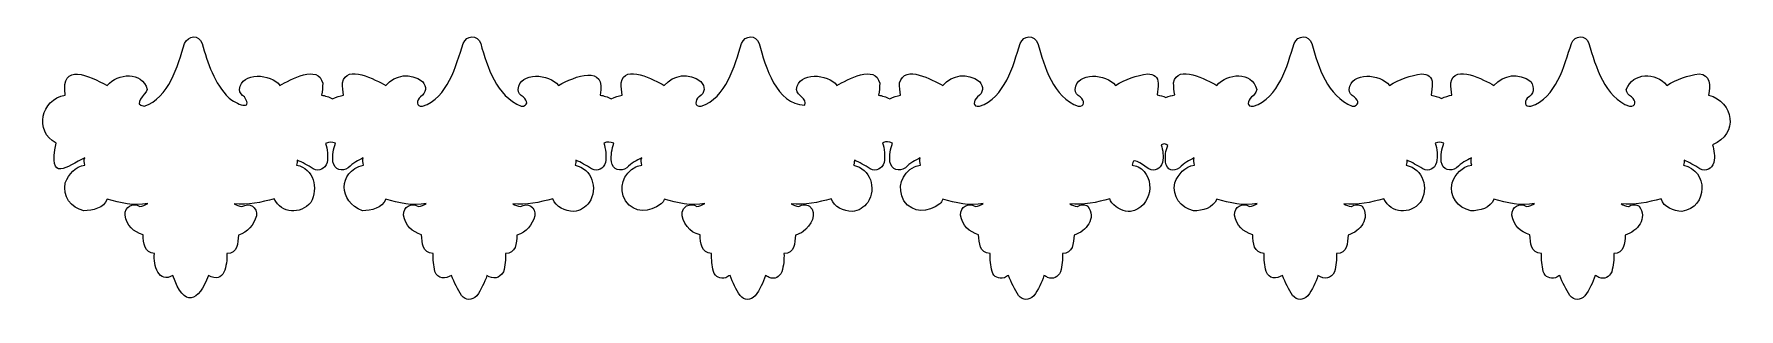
# Model space of a CAD drawing. Header units: centimetres. Extents: x -12.3 to 11.2, y -0.4 to 3.4.
import ezdxf

# ---------------------------------------------------------------- set-up
doc = ezdxf.new("R2010")
doc.units = ezdxf.units.CM
doc.header["$MEASUREMENT"] = 0
doc.layers.add('Layer 1', color=7, linetype='Continuous')

msp = doc.modelspace()

# ---------------------------------------------------------------- linework, layer by layer
at = {"layer": 'Layer 1', "color": 16}
msp.add_open_spline([(-10.19589, 3.23035), (-10.29196, 2.91891), (-10.40683, 2.48135), (-10.75399, 2.36383), (-10.75399, 2.36383), (-10.9143, 2.38946), (-10.73865, 2.51991), (-10.71013, 2.59519), (-10.71013, 2.59519), (-10.78123, 2.85354), (-11.11123, 2.81992), (-11.26249, 2.65322), (-11.26249, 2.65322), (-11.51382, 2.77946), (-11.90278, 2.98294), (-11.84126, 2.51845), (-11.84126, 2.51845), (-12.17896, 2.46007), (-12.2694, 2.01733), (-11.96694, 1.85782), (-11.96694, 1.85782), (-12.07817, 1.29897), (-11.81606, 1.53419), (-11.57172, 1.65442), (-11.57172, 1.65442), (-11.5851, 1.62012), (-11.57781, 1.58767), (-11.56924, 1.55355), (-11.56924, 1.55355), (-11.70642, 1.53451), (-11.79006, 1.42987), (-11.84044, 1.30798), (-11.84044, 1.30798), (-11.87844, 1.11986), (-11.76408, 0.96593), (-11.58247, 0.92516), (-11.58247, 0.92516), (-11.46701, 0.92372), (-11.30317, 0.95947), (-11.26249, 1.08557), (-11.26249, 1.08557), (-11.08398, 1.03039), (-10.8894, 0.98461), (-10.70273, 1.02438), (-10.70273, 1.02438), (-10.73855, 1.00461), (-10.77078, 0.98822), (-10.81187, 0.98304), (-10.81187, 0.98304), (-10.91253, 1.04004), (-11.01946, 0.97956), (-11.01609, 0.86398), (-11.01609, 0.86398), (-10.99326, 0.72265), (-10.89854, 0.6315), (-10.76722, 0.59278), (-10.76722, 0.59278), (-10.76231, 0.47739), (-10.75253, 0.3398), (-10.6093, 0.33481), (-10.6093, 0.33481), (-10.63013, 0.16867), (-10.55209, -0.08457), (-10.35464, 0.03302), (-10.35464, 0.03302), (-10.20268, -0.42948), (-9.99726, -0.33434), (-9.86681, 0.03302), (-9.86681, 0.03302), (-9.64271, -0.09716), (-9.60876, 0.17545), (-9.61132, 0.33564), (-9.61132, 0.33564), (-9.46737, 0.3305), (-9.45716, 0.48007), (-9.45257, 0.58947), (-9.45257, 0.58947), (-9.31979, 0.62269), (-9.24319, 0.72803), (-9.20535, 0.85488), (-9.20535, 0.85488), (-9.18774, 0.97516), (-9.30472, 1.03943), (-9.40379, 0.98221), (-9.40379, 0.98221), (-9.44361, 0.98256), (-9.47642, 1.0029), (-9.51045, 1.02107), (-9.51045, 1.02107), (-9.32532, 0.99156), (-9.13676, 1.04237), (-8.95896, 1.0897), (-8.95896, 1.0897), (-8.85653, 0.87839), (-8.599, 0.87072), (-8.45625, 1.03844), (-8.45625, 1.03844), (-8.34653, 1.23776), (-8.41314, 1.50493), (-8.65055, 1.55272), (-8.65055, 1.55272), (-8.6422, 1.57558), (-8.6406, 1.59828), (-8.64063, 1.62217), (-8.64063, 1.62217), (-8.57094, 1.58917), (-8.49916, 1.55105), (-8.42318, 1.50228), (-8.42318, 1.50228), (-8.33311, 1.45739), (-8.26433, 1.50053), (-8.23136, 1.58745), (-8.23136, 1.58745), (-8.21645, 1.6756), (-8.22619, 1.77544), (-8.2512, 1.85165), (-8.2512, 1.85165), (-8.19407, 1.86992), (-8.16794, 1.88025), (-8.11477, 1.85368), (-8.11477, 1.85368), (-8.14477, 1.77795), (-8.15778, 1.69141), (-8.1495, 1.59737), (-8.1495, 1.59737), (-8.13309, 1.48866), (-8.02091, 1.45455), (-7.93783, 1.51717), (-7.93783, 1.51717), (-7.8713, 1.58055), (-7.80215, 1.62195), (-7.73195, 1.65442), (-7.73195, 1.65442), (-7.74533, 1.62012), (-7.73804, 1.58767), (-7.72947, 1.55355), (-7.72947, 1.55355), (-8.08849, 1.46015), (-8.07386, 1.04878), (-7.7427, 0.92516), (-7.7427, 0.92516), (-7.62724, 0.92372), (-7.4634, 0.95947), (-7.42272, 1.08557), (-7.42272, 1.08557), (-7.24422, 1.03039), (-7.04964, 0.98461), (-6.86296, 1.02438), (-6.86296, 1.02438), (-6.89879, 1.00461), (-6.93102, 0.98822), (-6.9721, 0.98304), (-6.9721, 0.98304), (-7.07277, 1.04004), (-7.17969, 0.97956), (-7.17633, 0.86398), (-7.17633, 0.86398), (-7.15349, 0.72265), (-7.05877, 0.6315), (-6.92746, 0.59278), (-6.92746, 0.59278), (-6.92254, 0.47739), (-6.91276, 0.3398), (-6.76953, 0.33481), (-6.76953, 0.33481), (-6.7716, 0.25117), (-6.76211, 0.16818), (-6.74307, 0.08759), (-6.74307, 0.08759), (-6.70213, -0.0228), (-6.59926, -0.01724), (-6.51487, 0.03302), (-6.51487, 0.03302), (-6.47871, -0.06838), (-6.42816, -0.15998), (-6.37679, -0.24314), (-6.37679, -0.24314), (-6.3156, -0.32152), (-6.23591, -0.31303), (-6.16843, -0.25058), (-6.16843, -0.25058), (-6.10498, -0.16208), (-6.05931, -0.06633), (-6.02705, 0.03302), (-6.02705, 0.03302), (-5.93909, -0.02866), (-5.85698, -0.01063), (-5.79967, 0.0818), (-5.79967, 0.0818), (-5.77551, 0.16663), (-5.76789, 0.25231), (-5.77156, 0.33564), (-5.77156, 0.33564), (-5.6276, 0.3305), (-5.61739, 0.48007), (-5.61281, 0.58947), (-5.61281, 0.58947), (-5.48003, 0.62269), (-5.40342, 0.72803), (-5.36559, 0.85488), (-5.36559, 0.85488), (-5.34797, 0.97516), (-5.46496, 1.03943), (-5.56402, 0.98221), (-5.56402, 0.98221), (-5.60384, 0.98256), (-5.63666, 1.0029), (-5.67068, 1.02107), (-5.67068, 1.02107), (-5.48555, 0.99156), (-5.29699, 1.04237), (-5.11919, 1.0897), (-5.11919, 1.0897), (-5.07798, 0.97209), (-4.94895, 0.91813), (-4.83229, 0.91359), (-4.83229, 0.91359), (-4.74048, 0.92014), (-4.66479, 0.97216), (-4.61649, 1.03844), (-4.61649, 1.03844), (-4.49283, 1.23579), (-4.57943, 1.50348), (-4.81079, 1.55272), (-4.81079, 1.55272), (-4.80243, 1.57558), (-4.80083, 1.59828), (-4.80087, 1.62217), (-4.80087, 1.62217), (-4.73114, 1.58917), (-4.65938, 1.55104), (-4.58341, 1.50228), (-4.58341, 1.50228), (-4.49334, 1.45739), (-4.42457, 1.50053), (-4.39159, 1.58745), (-4.39159, 1.58745), (-4.37669, 1.6756), (-4.39181, 1.78083), (-4.41682, 1.85704), (-4.41682, 1.85704), (-4.36048, 1.87505), (-4.3286, 1.87896), (-4.27583, 1.85368), (-4.27583, 1.85368), (-4.30583, 1.77795), (-4.31884, 1.69141), (-4.31056, 1.59737), (-4.31056, 1.59737), (-4.29415, 1.48866), (-4.18197, 1.45455), (-4.09889, 1.51717), (-4.09889, 1.51717), (-4.03236, 1.58055), (-3.96322, 1.62195), (-3.89302, 1.65442), (-3.89302, 1.65442), (-3.9064, 1.62012), (-3.8991, 1.58767), (-3.89054, 1.55355), (-3.89054, 1.55355), (-3.91728, 1.54836), (-3.94408, 1.54314), (-3.97239, 1.53122), (-3.97239, 1.53122), (-4.15518, 1.43585), (-4.21617, 1.24038), (-4.11874, 1.06159), (-4.11874, 1.06159), (-3.99235, 0.88118), (-3.78713, 0.90141), (-3.62512, 1.01859), (-3.62512, 1.01859), (-3.60213, 1.03595), (-3.59221, 1.05944), (-3.58378, 1.08557), (-3.58378, 1.08557), (-3.40528, 1.03039), (-3.2107, 0.98461), (-3.02402, 1.02438), (-3.02402, 1.02438), (-3.05985, 1.00461), (-3.09208, 0.98822), (-3.13317, 0.98304), (-3.13317, 0.98304), (-3.17914, 1.0109), (-3.2257, 1.0133), (-3.27687, 0.99096), (-3.27687, 0.99096), (-3.41315, 0.89014), (-3.29281, 0.71176), (-3.19187, 0.63412), (-3.19187, 0.63412), (-3.15927, 0.61355), (-3.12404, 0.6017), (-3.08852, 0.59278), (-3.08852, 0.59278), (-3.0836, 0.47739), (-3.07382, 0.3398), (-2.93059, 0.33481), (-2.93059, 0.33481), (-2.93266, 0.25117), (-2.92317, 0.16818), (-2.90414, 0.08759), (-2.90414, 0.08759), (-2.87723, 0.00595), (-2.81217, -0.01674), (-2.73381, 0.00077), (-2.73381, 0.00077), (-2.71272, 0.00955), (-2.69518, 0.02223), (-2.67593, 0.03302), (-2.67593, 0.03302), (-2.63977, -0.06838), (-2.58922, -0.15998), (-2.53785, -0.24314), (-2.53785, -0.24314), (-2.47666, -0.32152), (-2.39697, -0.31303), (-2.32949, -0.25058), (-2.32949, -0.25058), (-2.26604, -0.16208), (-2.22037, -0.06633), (-2.18811, 0.03302), (-2.18811, 0.03302), (-2.17128, 0.02367), (-2.15392, 0.01224), (-2.13767, 0.00408), (-2.13767, 0.00408), (-2.05637, -0.02815), (-1.99662, 0.00851), (-1.96073, 0.0818), (-1.96073, 0.0818), (-1.93657, 0.16663), (-1.92895, 0.25231), (-1.93262, 0.33564), (-1.93262, 0.33564), (-1.78866, 0.3305), (-1.77845, 0.48007), (-1.77387, 0.58947), (-1.77387, 0.58947), (-1.73523, 0.59949), (-1.69874, 0.61453), (-1.66638, 0.63743), (-1.66638, 0.63743), (-1.56667, 0.71618), (-1.45776, 0.88481), (-1.58149, 0.98771), (-1.58149, 0.98771), (-1.62578, 1.01613), (-1.6831, 1.01394), (-1.72509, 0.98221), (-1.72509, 0.98221), (-1.7649, 0.98256), (-1.79772, 1.0029), (-1.83175, 1.02107), (-1.83175, 1.02107), (-1.64661, 0.99156), (-1.45805, 1.04237), (-1.28026, 1.0897), (-1.28026, 1.0897), (-1.23904, 0.97209), (-1.11002, 0.91813), (-0.99335, 0.91359), (-0.99335, 0.91359), (-0.90154, 0.92014), (-0.82585, 0.97216), (-0.77755, 1.03844), (-0.77755, 1.03844), (-0.65389, 1.23579), (-0.74049, 1.50348), (-0.97185, 1.55272), (-0.97185, 1.55272), (-0.96349, 1.57558), (-0.96189, 1.59828), (-0.96193, 1.62217), (-0.96193, 1.62217), (-0.89223, 1.58917), (-0.82045, 1.55105), (-0.74447, 1.50228), (-0.74447, 1.50228), (-0.6544, 1.45739), (-0.58563, 1.50053), (-0.55265, 1.58745), (-0.55265, 1.58745), (-0.53775, 1.6756), (-0.54749, 1.78621), (-0.57249, 1.86243), (-0.57249, 1.86243), (-0.51532, 1.88134), (-0.48959, 1.87979), (-0.43607, 1.85368), (-0.43607, 1.85368), (-0.46607, 1.77795), (-0.47908, 1.69141), (-0.4708, 1.59737), (-0.4708, 1.59737), (-0.45439, 1.48866), (-0.3422, 1.45455), (-0.25913, 1.51717), (-0.25913, 1.51717), (-0.19259, 1.58055), (-0.12345, 1.62195), (-0.05325, 1.65442), (-0.05325, 1.65442), (-0.06663, 1.62012), (-0.05934, 1.58767), (-0.05077, 1.55355), (-0.05077, 1.55355), (-0.07751, 1.54836), (-0.10432, 1.54314), (-0.13263, 1.53122), (-0.13263, 1.53122), (-0.31541, 1.43585), (-0.3764, 1.24038), (-0.27897, 1.06159), (-0.27897, 1.06159), (-0.15259, 0.88118), (0.05263, 0.90141), (0.21464, 1.01859), (0.21464, 1.01859), (0.23764, 1.03595), (0.24755, 1.05944), (0.25598, 1.08557), (0.25598, 1.08557), (0.43449, 1.03039), (0.62907, 0.98461), (0.81574, 1.02438), (0.81574, 1.02438), (0.77992, 1.00461), (0.74769, 0.98822), (0.7066, 0.98304), (0.7066, 0.98304), (0.60594, 1.04004), (0.49901, 0.97956), (0.50237, 0.86398), (0.50237, 0.86398), (0.52522, 0.72265), (0.61993, 0.6315), (0.75125, 0.59278), (0.75125, 0.59278), (0.75616, 0.47739), (0.76594, 0.3398), (0.90917, 0.33481), (0.90917, 0.33481), (0.9071, 0.25117), (0.91659, 0.16818), (0.93563, 0.08759), (0.93563, 0.08759), (0.96254, 0.00595), (1.02759, -0.01674), (1.10596, 0.00077), (1.10596, 0.00077), (1.12705, 0.00955), (1.14458, 0.02223), (1.16383, 0.03302), (1.16383, 0.03302), (1.19999, -0.06838), (1.25054, -0.15998), (1.30191, -0.24314), (1.30191, -0.24314), (1.36311, -0.32152), (1.44279, -0.31303), (1.51027, -0.25058), (1.51027, -0.25058), (1.57372, -0.16208), (1.61939, -0.06633), (1.65166, 0.03302), (1.65166, 0.03302), (1.66849, 0.02367), (1.68585, 0.01224), (1.70209, 0.00408), (1.70209, 0.00408), (1.7834, -0.02815), (1.84315, 0.00851), (1.87904, 0.0818), (1.87904, 0.0818), (1.9032, 0.16663), (1.91082, 0.25231), (1.90715, 0.33564), (1.90715, 0.33564), (2.0511, 0.3305), (2.06131, 0.48007), (2.0659, 0.58947), (2.0659, 0.58947), (2.24066, 0.63898), (2.37432, 0.82327), (2.25828, 0.98771), (2.25828, 0.98771), (2.21398, 1.01613), (2.15667, 1.01394), (2.11468, 0.98221), (2.11468, 0.98221), (2.11484, 0.98237), (2.1138, 0.98208), (2.11385, 0.98221), (2.11385, 0.98221), (2.11409, 0.98279), (2.11427, 0.9837), (2.11055, 0.98304), (2.11055, 0.98304), (2.07254, 0.97946), (2.04084, 1.00485), (2.00802, 1.02107), (2.00802, 1.02107), (2.19315, 0.99156), (2.38171, 1.04237), (2.55951, 1.0897), (2.55951, 1.0897), (2.56342, 1.06723), (2.57534, 1.05043), (2.58845, 1.03265), (2.58845, 1.03265), (2.65855, 0.95233), (2.75461, 0.90703), (2.84642, 0.91359), (2.84642, 0.91359), (3.13779, 0.96266), (3.21078, 1.38676), (2.94894, 1.53122), (2.94894, 1.53122), (2.92101, 1.54298), (2.89432, 1.54754), (2.86792, 1.55272), (2.86792, 1.55272), (2.87041, 1.56474), (2.87496, 1.57741), (2.87701, 1.5891), (2.87701, 1.5891), (2.87997, 1.66365), (3.05274, 1.52873), (3.09529, 1.50228), (3.09529, 1.50228), (3.18536, 1.45739), (3.25414, 1.50053), (3.28711, 1.58745), (3.28711, 1.58745), (3.3019, 1.67492), (3.29265, 1.75808), (3.2681, 1.83384), (3.2681, 1.83384), (3.30399, 1.85224), (3.33199, 1.84905), (3.35867, 1.82302), (3.35867, 1.82302), (3.32821, 1.7469), (3.32016, 1.6867), (3.3285, 1.59198), (3.3285, 1.59198), (3.34491, 1.48327), (3.43555, 1.45455), (3.51862, 1.51717), (3.51862, 1.51717), (3.58516, 1.58055), (3.6543, 1.62195), (3.7245, 1.65442), (3.7245, 1.65442), (3.71112, 1.62012), (3.71842, 1.58767), (3.72698, 1.55355), (3.72698, 1.55355), (3.5898, 1.53451), (3.50617, 1.42987), (3.45579, 1.30798), (3.45579, 1.30798), (3.41778, 1.11986), (3.53214, 0.96593), (3.71376, 0.92516), (3.71376, 0.92516), (3.83424, 0.91828), (3.98661, 0.96393), (4.03374, 1.08557), (4.03374, 1.08557), (4.21221, 1.02991), (4.40581, 0.98606), (4.59267, 1.02355), (4.59267, 1.02355), (4.557, 1.00436), (4.52507, 0.98817), (4.48435, 0.98304), (4.48435, 0.98304), (4.38369, 1.04004), (4.27677, 0.97956), (4.28013, 0.86398), (4.28013, 0.86398), (4.30297, 0.72265), (4.39769, 0.6315), (4.529, 0.59278), (4.529, 0.59278), (4.53392, 0.47739), (4.5437, 0.3398), (4.68693, 0.33481), (4.68693, 0.33481), (4.68485, 0.25117), (4.69435, 0.16818), (4.71338, 0.08759), (4.71338, 0.08759), (4.75433, -0.0228), (4.8572, -0.01724), (4.94159, 0.03302), (4.94159, 0.03302), (4.97775, -0.06838), (5.0283, -0.15998), (5.07967, -0.24314), (5.07967, -0.24314), (5.14086, -0.32152), (5.22055, -0.31303), (5.28803, -0.25058), (5.28803, -0.25058), (5.35148, -0.16208), (5.39715, -0.06633), (5.42941, 0.03302), (5.42941, 0.03302), (5.51786, -0.02946), (5.61024, -0.01325), (5.65679, 0.0818), (5.65679, 0.0818), (5.68095, 0.16663), (5.68857, 0.25231), (5.6849, 0.33564), (5.6849, 0.33564), (5.82886, 0.3305), (5.83907, 0.48007), (5.84365, 0.58947), (5.84365, 0.58947), (6.01841, 0.63898), (6.15208, 0.82327), (6.03603, 0.98771), (6.03603, 0.98771), (5.99174, 1.01613), (5.93442, 1.01394), (5.89243, 0.98221), (5.89243, 0.98221), (5.8926, 0.98237), (5.89155, 0.98208), (5.89161, 0.98221), (5.89161, 0.98221), (5.89185, 0.98279), (5.89202, 0.9837), (5.8883, 0.98304), (5.8883, 0.98304), (5.85029, 0.97946), (5.81859, 1.00485), (5.78577, 1.02107), (5.78577, 1.02107), (5.9709, 0.99156), (6.15947, 1.04237), (6.33726, 1.0897), (6.33726, 1.0897), (6.4397, 0.87839), (6.69722, 0.87072), (6.83997, 1.03844), (6.83997, 1.03844), (6.96363, 1.23579), (6.87703, 1.50348), (6.64567, 1.55272), (6.64567, 1.55272), (6.65403, 1.57558), (6.65563, 1.59828), (6.65559, 1.62217), (6.65559, 1.62217), (6.72529, 1.58917), (6.79707, 1.55105), (6.87305, 1.50228), (6.87305, 1.50228), (6.96312, 1.45739), (7.03189, 1.50053), (7.06487, 1.58745), (7.06487, 1.58745), (7.07977, 1.6756), (7.07003, 1.78083), (7.04502, 1.85704), (7.04502, 1.85704), (7.09174, 1.86849), (7.11948, 1.87551), (7.16326, 1.85451), (7.16326, 1.85451), (7.13306, 1.77861), (7.12022, 1.69171), (7.12853, 1.59737), (7.12853, 1.59737), (7.14494, 1.48866), (7.25713, 1.45455), (7.3402, 1.51717), (7.3402, 1.51717), (7.40674, 1.58055), (7.47588, 1.62195), (7.54608, 1.65442), (7.54608, 1.65442), (7.5327, 1.62012), (7.53999, 1.58767), (7.54856, 1.55355), (7.54856, 1.55355), (7.41138, 1.53451), (7.32774, 1.42987), (7.27736, 1.30798), (7.27736, 1.30798), (7.23936, 1.11986), (7.35372, 0.96593), (7.53533, 0.92516), (7.53533, 0.92516), (7.65581, 0.91828), (7.80818, 0.96393), (7.85531, 1.08557), (7.85531, 1.08557), (8.03381, 1.03039), (8.2284, 0.98461), (8.41507, 1.02438), (8.41507, 1.02438), (8.37925, 1.00461), (8.34702, 0.98822), (8.30593, 0.98304), (8.30593, 0.98304), (8.20527, 1.04004), (8.09834, 0.97956), (8.1017, 0.86398), (8.1017, 0.86398), (8.12454, 0.72265), (8.21926, 0.6315), (8.35058, 0.59278), (8.35058, 0.59278), (8.35549, 0.47739), (8.36527, 0.3398), (8.5085, 0.33481), (8.5085, 0.33481), (8.50643, 0.25117), (8.51592, 0.16818), (8.53496, 0.08759), (8.53496, 0.08759), (8.56186, 0.00595), (8.62692, -0.01674), (8.70529, 0.00077), (8.70529, 0.00077), (8.72638, 0.00955), (8.74391, 0.02223), (8.76316, 0.03302), (8.76316, 0.03302), (8.79932, -0.06838), (8.84987, -0.15998), (8.90124, -0.24314), (8.90124, -0.24314), (8.96244, -0.32152), (9.04212, -0.31303), (9.1096, -0.25058), (9.1096, -0.25058), (9.17305, -0.16208), (9.21872, -0.06633), (9.25099, 0.03302), (9.25099, 0.03302), (9.26781, 0.02367), (9.28517, 0.01224), (9.30142, 0.00408), (9.30142, 0.00408), (9.38273, -0.02815), (9.44247, 0.00851), (9.47836, 0.0818), (9.47836, 0.0818), (9.50253, 0.16663), (9.51014, 0.25231), (9.50648, 0.33564), (9.50648, 0.33564), (9.65043, 0.3305), (9.66064, 0.48007), (9.66523, 0.58947), (9.66523, 0.58947), (9.83999, 0.63898), (9.97365, 0.82327), (9.85761, 0.98771), (9.85761, 0.98771), (9.81331, 1.01613), (9.756, 1.01394), (9.71401, 0.98221), (9.71401, 0.98221), (9.71417, 0.98237), (9.71313, 0.98208), (9.71318, 0.98221), (9.71318, 0.98221), (9.71342, 0.98279), (9.7136, 0.9837), (9.70987, 0.98304), (9.70987, 0.98304), (9.67187, 0.97946), (9.64017, 1.00485), (9.60735, 1.02107), (9.60735, 1.02107), (9.79248, 0.99156), (9.98104, 1.04237), (10.15884, 1.0897), (10.15884, 1.0897), (10.19657, 0.96732), (10.33228, 0.92668), (10.44575, 0.91359), (10.44575, 0.91359), (10.81464, 0.97449), (10.80663, 1.48049), (10.46724, 1.55272), (10.46724, 1.55272), (10.4756, 1.57558), (10.4772, 1.59828), (10.47717, 1.62217), (10.47717, 1.62217), (10.54686, 1.58917), (10.61864, 1.55105), (10.69462, 1.50228), (10.69462, 1.50228), (10.78469, 1.45739), (10.85347, 1.50053), (10.88644, 1.58745), (10.88644, 1.58745), (10.90123, 1.67492), (10.89198, 1.75808), (10.86743, 1.83384), (10.86743, 1.83384), (11.2317, 1.98088), (11.16443, 2.42808), (10.81203, 2.51845), (10.81203, 2.51845), (10.83828, 2.64426), (10.84063, 2.80741), (10.68222, 2.81115), (10.68222, 2.81115), (10.52771, 2.78763), (10.3744, 2.73863), (10.23739, 2.65322), (10.23739, 2.65322), (10.08261, 2.83746), (9.77106, 2.8356), (9.67946, 2.59617), (9.67946, 2.59617), (9.68368, 2.55264), (9.71023, 2.51443), (9.74956, 2.4953), (9.74956, 2.4953), (9.81934, 2.43503), (9.81822, 2.36769), (9.7231, 2.36383), (9.7231, 2.36383), (9.37782, 2.48919), (9.25878, 2.91259), (9.165, 3.23035), (9.165, 3.23035), (9.12073, 3.3565), (8.96954, 3.34634), (8.92191, 3.23035), (8.92191, 3.23035), (8.82584, 2.91891), (8.71096, 2.48135), (8.36381, 2.36383), (8.36381, 2.36383), (8.27958, 2.35719), (8.27148, 2.42145), (8.31254, 2.47463), (8.31254, 2.47463), (8.40387, 2.53838), (8.42254, 2.61186), (8.36133, 2.70697), (8.36133, 2.70697), (8.19414, 2.83053), (7.99047, 2.80218), (7.85531, 2.65322), (7.85531, 2.65322), (7.71998, 2.72263), (7.30973, 2.9582), (7.26083, 2.68712), (7.26083, 2.68712), (7.26086, 2.62924), (7.26687, 2.57296), (7.27654, 2.51762), (7.27654, 2.51762), (7.23158, 2.50992), (7.18213, 2.49822), (7.13267, 2.47132), (7.13267, 2.47132), (7.0836, 2.49783), (7.03512, 2.50995), (6.99045, 2.51762), (6.99045, 2.51762), (6.99926, 2.57386), (7.00336, 2.629), (7.00534, 2.68216), (7.00534, 2.68216), (7.00108, 2.76994), (6.9426, 2.80921), (6.86064, 2.81115), (6.86064, 2.81115), (6.70614, 2.78763), (6.55283, 2.73863), (6.41581, 2.65322), (6.41581, 2.65322), (6.29141, 2.81526), (5.88523, 2.84791), (5.85789, 2.59617), (5.85789, 2.59617), (5.86211, 2.55264), (5.88866, 2.51443), (5.92799, 2.4953), (5.92799, 2.4953), (6.00079, 2.43692), (5.99535, 2.36763), (5.90153, 2.36383), (5.90153, 2.36383), (5.55815, 2.51147), (5.43698, 2.89683), (5.34342, 3.23035), (5.34342, 3.23035), (5.29915, 3.3565), (5.14796, 3.34634), (5.10034, 3.23035), (5.10034, 3.23035), (5.00426, 2.91891), (4.88939, 2.48135), (4.54223, 2.36383), (4.54223, 2.36383), (4.44098, 2.35579), (4.45471, 2.43856), (4.51329, 2.49282), (4.51329, 2.49282), (4.54381, 2.50556), (4.57055, 2.54679), (4.5861, 2.59519), (4.5861, 2.59519), (4.515, 2.85354), (4.18499, 2.81992), (4.03374, 2.65322), (4.03374, 2.65322), (3.8984, 2.72263), (3.48815, 2.9582), (3.43925, 2.68712), (3.43925, 2.68712), (3.43929, 2.63042), (3.44483, 2.57519), (3.45413, 2.52093), (3.45413, 2.52093), (3.41547, 2.51369), (3.37537, 2.50458), (3.33342, 2.48372), (3.33342, 2.48372), (3.29178, 2.50435), (3.25192, 2.51367), (3.21353, 2.52093), (3.21353, 2.52093), (3.22198, 2.57604), (3.22565, 2.63003), (3.22758, 2.68216), (3.22758, 2.68216), (3.22332, 2.76994), (3.16484, 2.80921), (3.08289, 2.81115), (3.08289, 2.81115), (2.92838, 2.78763), (2.77507, 2.73863), (2.63806, 2.65322), (2.63806, 2.65322), (2.51365, 2.81526), (2.10748, 2.84791), (2.08014, 2.59617), (2.08014, 2.59617), (2.08435, 2.55264), (2.1109, 2.51443), (2.15023, 2.4953), (2.15023, 2.4953), (2.22001, 2.43503), (2.21889, 2.36769), (2.12377, 2.36383), (2.12377, 2.36383), (1.77849, 2.48919), (1.65945, 2.91259), (1.56567, 3.23035), (1.56567, 3.23035), (1.5214, 3.3565), (1.37021, 3.34634), (1.32258, 3.23035), (1.32258, 3.23035), (1.22651, 2.91891), (1.11164, 2.48135), (0.76448, 2.36383), (0.76448, 2.36383), (0.66322, 2.35579), (0.67695, 2.43856), (0.73554, 2.49282), (0.73554, 2.49282), (0.81975, 2.55126), (0.82396, 2.6325), (0.762, 2.70697), (0.762, 2.70697), (0.59481, 2.83053), (0.39114, 2.80218), (0.25598, 2.65322), (0.25598, 2.65322), (0.10567, 2.72664), (-0.26407, 2.94833), (-0.3385, 2.68712), (-0.3385, 2.68712), (-0.33847, 2.62958), (-0.33318, 2.57347), (-0.32362, 2.51845), (-0.32362, 2.51845), (-0.37075, 2.51017), (-0.42333, 2.49527), (-0.47493, 2.46553), (-0.47493, 2.46553), (-0.52671, 2.49535), (-0.57977, 2.51017), (-0.62707, 2.51845), (-0.62707, 2.51845), (-0.61834, 2.57442), (-0.61415, 2.62925), (-0.61218, 2.68216), (-0.61218, 2.68216), (-0.6708, 2.94815), (-1.05957, 2.73265), (-1.20171, 2.65322), (-1.20171, 2.65322), (-1.32611, 2.81526), (-1.73229, 2.84791), (-1.75963, 2.59617), (-1.75963, 2.59617), (-1.75005, 2.50676), (-1.6071, 2.47234), (-1.64406, 2.38202), (-1.64406, 2.38202), (-2.04345, 2.38902), (-2.18424, 2.91002), (-2.2741, 3.23035), (-2.2741, 3.23035), (-2.31837, 3.3565), (-2.46956, 3.34634), (-2.51718, 3.23035), (-2.51718, 3.23035), (-2.61326, 2.91891), (-2.72813, 2.48135), (-3.07529, 2.36383), (-3.07529, 2.36383), (-3.17265, 2.35896), (-3.1591, 2.44811), (-3.10423, 2.49282), (-3.10423, 2.49282), (-3.09835, 2.49689), (-3.08737, 2.50278), (-3.10092, 2.49613), (-3.10092, 2.49613), (-3.01443, 2.55134), (-3.01724, 2.63422), (-3.07777, 2.70697), (-3.07777, 2.70697), (-3.24495, 2.83053), (-3.44862, 2.80218), (-3.58378, 2.65322), (-3.58378, 2.65322), (-3.71912, 2.72263), (-4.12937, 2.9582), (-4.17827, 2.68712), (-4.17827, 2.68712), (-4.17823, 2.62924), (-4.17223, 2.57296), (-4.16256, 2.51762), (-4.16256, 2.51762), (-4.20956, 2.50934), (-4.26146, 2.49516), (-4.31304, 2.46553), (-4.31304, 2.46553), (-4.365, 2.49559), (-4.41852, 2.51014), (-4.466, 2.51845), (-4.466, 2.51845), (-4.37484, 2.94983), (-4.81921, 2.77696), (-5.04065, 2.65322), (-5.04065, 2.65322), (-5.16505, 2.81526), (-5.57123, 2.84791), (-5.59857, 2.59617), (-5.59857, 2.59617), (-5.59435, 2.55264), (-5.5678, 2.51443), (-5.52847, 2.4953), (-5.52847, 2.4953), (-5.45567, 2.43692), (-5.46111, 2.36763), (-5.55493, 2.36383), (-5.55493, 2.36383), (-5.89831, 2.51147), (-6.01948, 2.89683), (-6.11303, 3.23035), (-6.11303, 3.23035), (-6.1573, 3.3565), (-6.3085, 3.34634), (-6.35612, 3.23035), (-6.35612, 3.23035), (-6.4522, 2.91891), (-6.56707, 2.48135), (-6.91423, 2.36383), (-6.91423, 2.36383), (-7.01159, 2.35896), (-6.99804, 2.44811), (-6.94317, 2.49282), (-6.94317, 2.49282), (-6.85895, 2.55126), (-6.85475, 2.6325), (-6.91671, 2.70697), (-6.91671, 2.70697), (-7.08389, 2.83053), (-7.28756, 2.80218), (-7.42272, 2.65322), (-7.42272, 2.65322), (-7.55806, 2.72263), (-7.96831, 2.9582), (-8.01721, 2.68712), (-8.01721, 2.68712), (-8.01717, 2.62958), (-8.01188, 2.57347), (-8.00233, 2.51845), (-8.00233, 2.51845), (-8.04945, 2.51017), (-8.10203, 2.49527), (-8.15363, 2.46553), (-8.15363, 2.46553), (-8.20541, 2.49535), (-8.25848, 2.51017), (-8.30577, 2.51845), (-8.30577, 2.51845), (-8.29705, 2.57442), (-8.29285, 2.62925), (-8.29089, 2.68216), (-8.29089, 2.68216), (-8.3495, 2.94815), (-8.73827, 2.73265), (-8.88041, 2.65322), (-8.88041, 2.65322), (-9.00482, 2.81526), (-9.41099, 2.84791), (-9.43833, 2.59617), (-9.43833, 2.59617), (-9.43412, 2.55264), (-9.40757, 2.51443), (-9.36824, 2.4953), (-9.36824, 2.4953), (-9.23835, 2.28927), (-9.49439, 2.40124), (-9.58238, 2.47794), (-9.58238, 2.47794), (-9.78673, 2.67928), (-9.87706, 2.96034), (-9.9528, 3.23035), (-9.9528, 3.23035), (-10.00061, 3.35997), (-10.1406, 3.33978), (-10.19589, 3.23035)], degree=3, knots=[0, 0, 0, 0, 0.00347222, 0.00347222, 0.00347222, 0.00347222, 0.00694444, 0.00694444, 0.00694444, 0.00694444, 0.01041667, 0.01041667, 0.01041667, 0.01041667, 0.01388889, 0.01388889, 0.01388889, 0.01388889, 0.01736111, 0.01736111, 0.01736111, 0.01736111, 0.02083333, 0.02083333, 0.02083333, 0.02083333, 0.02430556, 0.02430556, 0.02430556, 0.02430556, 0.02777778, 0.02777778, 0.02777778, 0.02777778, 0.03125, 0.03125, 0.03125, 0.03125, 0.03472222, 0.03472222, 0.03472222, 0.03472222, 0.03819444, 0.03819444, 0.03819444, 0.03819444, 0.04166667, 0.04166667, 0.04166667, 0.04166667, 0.04513889, 0.04513889, 0.04513889, 0.04513889, 0.04861111, 0.04861111, 0.04861111, 0.04861111, 0.05208333, 0.05208333, 0.05208333, 0.05208333, 0.05555556, 0.05555556, 0.05555556, 0.05555556, 0.05902778, 0.05902778, 0.05902778, 0.05902778, 0.0625, 0.0625, 0.0625, 0.0625, 0.06597222, 0.06597222, 0.06597222, 0.06597222, 0.06944444, 0.06944444, 0.06944444, 0.06944444, 0.07291667, 0.07291667, 0.07291667, 0.07291667, 0.07638889, 0.07638889, 0.07638889, 0.07638889, 0.07986111, 0.07986111, 0.07986111, 0.07986111, 0.08333333, 0.08333333, 0.08333333, 0.08333333, 0.08680556, 0.08680556, 0.08680556, 0.08680556, 0.09027778, 0.09027778, 0.09027778, 0.09027778, 0.09375, 0.09375, 0.09375, 0.09375, 0.09722222, 0.09722222, 0.09722222, 0.09722222, 0.10069444, 0.10069444, 0.10069444, 0.10069444, 0.10416667, 0.10416667, 0.10416667, 0.10416667, 0.10763889, 0.10763889, 0.10763889, 0.10763889, 0.11111111, 0.11111111, 0.11111111, 0.11111111, 0.11458333, 0.11458333, 0.11458333, 0.11458333, 0.11805556, 0.11805556, 0.11805556, 0.11805556, 0.12152778, 0.12152778, 0.12152778, 0.12152778, 0.125, 0.125, 0.125, 0.125, 0.12847222, 0.12847222, 0.12847222, 0.12847222, 0.13194444, 0.13194444, 0.13194444, 0.13194444, 0.13541667, 0.13541667, 0.13541667, 0.13541667, 0.13888889, 0.13888889, 0.13888889, 0.13888889, 0.14236111, 0.14236111, 0.14236111, 0.14236111, 0.14583333, 0.14583333, 0.14583333, 0.14583333, 0.14930556, 0.14930556, 0.14930556, 0.14930556, 0.15277778, 0.15277778, 0.15277778, 0.15277778, 0.15625, 0.15625, 0.15625, 0.15625, 0.15972222, 0.15972222, 0.15972222, 0.15972222, 0.16319444, 0.16319444, 0.16319444, 0.16319444, 0.16666667, 0.16666667, 0.16666667, 0.16666667, 0.17013889, 0.17013889, 0.17013889, 0.17013889, 0.17361111, 0.17361111, 0.17361111, 0.17361111, 0.17708333, 0.17708333, 0.17708333, 0.17708333, 0.18055556, 0.18055556, 0.18055556, 0.18055556, 0.18402778, 0.18402778, 0.18402778, 0.18402778, 0.1875, 0.1875, 0.1875, 0.1875, 0.19097222, 0.19097222, 0.19097222, 0.19097222, 0.19444444, 0.19444444, 0.19444444, 0.19444444, 0.19791667, 0.19791667, 0.19791667, 0.19791667, 0.20138889, 0.20138889, 0.20138889, 0.20138889, 0.20486111, 0.20486111, 0.20486111, 0.20486111, 0.20833333, 0.20833333, 0.20833333, 0.20833333, 0.21180556, 0.21180556, 0.21180556, 0.21180556, 0.21527778, 0.21527778, 0.21527778, 0.21527778, 0.21875, 0.21875, 0.21875, 0.21875, 0.22222222, 0.22222222, 0.22222222, 0.22222222, 0.22569444, 0.22569444, 0.22569444, 0.22569444, 0.22916667, 0.22916667, 0.22916667, 0.22916667, 0.23263889, 0.23263889, 0.23263889, 0.23263889, 0.23611111, 0.23611111, 0.23611111, 0.23611111, 0.23958333, 0.23958333, 0.23958333, 0.23958333, 0.24305556, 0.24305556, 0.24305556, 0.24305556, 0.24652778, 0.24652778, 0.24652778, 0.24652778, 0.25, 0.25, 0.25, 0.25, 0.25347222, 0.25347222, 0.25347222, 0.25347222, 0.25694444, 0.25694444, 0.25694444, 0.25694444, 0.26041667, 0.26041667, 0.26041667, 0.26041667, 0.26388889, 0.26388889, 0.26388889, 0.26388889, 0.26736111, 0.26736111, 0.26736111, 0.26736111, 0.27083333, 0.27083333, 0.27083333, 0.27083333, 0.27430556, 0.27430556, 0.27430556, 0.27430556, 0.27777778, 0.27777778, 0.27777778, 0.27777778, 0.28125, 0.28125, 0.28125, 0.28125, 0.28472222, 0.28472222, 0.28472222, 0.28472222, 0.28819444, 0.28819444, 0.28819444, 0.28819444, 0.29166667, 0.29166667, 0.29166667, 0.29166667, 0.29513889, 0.29513889, 0.29513889, 0.29513889, 0.29861111, 0.29861111, 0.29861111, 0.29861111, 0.30208333, 0.30208333, 0.30208333, 0.30208333, 0.30555556, 0.30555556, 0.30555556, 0.30555556, 0.30902778, 0.30902778, 0.30902778, 0.30902778, 0.3125, 0.3125, 0.3125, 0.3125, 0.31597222, 0.31597222, 0.31597222, 0.31597222, 0.31944444, 0.31944444, 0.31944444, 0.31944444, 0.32291667, 0.32291667, 0.32291667, 0.32291667, 0.32638889, 0.32638889, 0.32638889, 0.32638889, 0.32986111, 0.32986111, 0.32986111, 0.32986111, 0.33333333, 0.33333333, 0.33333333, 0.33333333, 0.33680556, 0.33680556, 0.33680556, 0.33680556, 0.34027778, 0.34027778, 0.34027778, 0.34027778, 0.34375, 0.34375, 0.34375, 0.34375, 0.34722222, 0.34722222, 0.34722222, 0.34722222, 0.35069444, 0.35069444, 0.35069444, 0.35069444, 0.35416667, 0.35416667, 0.35416667, 0.35416667, 0.35763889, 0.35763889, 0.35763889, 0.35763889, 0.36111111, 0.36111111, 0.36111111, 0.36111111, 0.36458333, 0.36458333, 0.36458333, 0.36458333, 0.36805556, 0.36805556, 0.36805556, 0.36805556, 0.37152778, 0.37152778, 0.37152778, 0.37152778, 0.375, 0.375, 0.375, 0.375, 0.37847222, 0.37847222, 0.37847222, 0.37847222, 0.38194444, 0.38194444, 0.38194444, 0.38194444, 0.38541667, 0.38541667, 0.38541667, 0.38541667, 0.38888889, 0.38888889, 0.38888889, 0.38888889, 0.39236111, 0.39236111, 0.39236111, 0.39236111, 0.39583333, 0.39583333, 0.39583333, 0.39583333, 0.39930556, 0.39930556, 0.39930556, 0.39930556, 0.40277778, 0.40277778, 0.40277778, 0.40277778, 0.40625, 0.40625, 0.40625, 0.40625, 0.40972222, 0.40972222, 0.40972222, 0.40972222, 0.41319444, 0.41319444, 0.41319444, 0.41319444, 0.41666667, 0.41666667, 0.41666667, 0.41666667, 0.42013889, 0.42013889, 0.42013889, 0.42013889, 0.42361111, 0.42361111, 0.42361111, 0.42361111, 0.42708333, 0.42708333, 0.42708333, 0.42708333, 0.43055556, 0.43055556, 0.43055556, 0.43055556, 0.43402778, 0.43402778, 0.43402778, 0.43402778, 0.4375, 0.4375, 0.4375, 0.4375, 0.44097222, 0.44097222, 0.44097222, 0.44097222, 0.44444444, 0.44444444, 0.44444444, 0.44444444, 0.44791667, 0.44791667, 0.44791667, 0.44791667, 0.45138889, 0.45138889, 0.45138889, 0.45138889, 0.45486111, 0.45486111, 0.45486111, 0.45486111, 0.45833333, 0.45833333, 0.45833333, 0.45833333, 0.46180556, 0.46180556, 0.46180556, 0.46180556, 0.46527778, 0.46527778, 0.46527778, 0.46527778, 0.46875, 0.46875, 0.46875, 0.46875, 0.47222222, 0.47222222, 0.47222222, 0.47222222, 0.47569444, 0.47569444, 0.47569444, 0.47569444, 0.47916667, 0.47916667, 0.47916667, 0.47916667, 0.48263889, 0.48263889, 0.48263889, 0.48263889, 0.48611111, 0.48611111, 0.48611111, 0.48611111, 0.48958333, 0.48958333, 0.48958333, 0.48958333, 0.49305556, 0.49305556, 0.49305556, 0.49305556, 0.49652778, 0.49652778, 0.49652778, 0.49652778, 0.5, 0.5, 0.5, 0.5, 0.50347222, 0.50347222, 0.50347222, 0.50347222, 0.50694444, 0.50694444, 0.50694444, 0.50694444, 0.51041667, 0.51041667, 0.51041667, 0.51041667, 0.51388889, 0.51388889, 0.51388889, 0.51388889, 0.51736111, 0.51736111, 0.51736111, 0.51736111, 0.52083333, 0.52083333, 0.52083333, 0.52083333, 0.52430556, 0.52430556, 0.52430556, 0.52430556, 0.52777778, 0.52777778, 0.52777778, 0.52777778, 0.53125, 0.53125, 0.53125, 0.53125, 0.53472222, 0.53472222, 0.53472222, 0.53472222, 0.53819444, 0.53819444, 0.53819444, 0.53819444, 0.54166667, 0.54166667, 0.54166667, 0.54166667, 0.54513889, 0.54513889, 0.54513889, 0.54513889, 0.54861111, 0.54861111, 0.54861111, 0.54861111, 0.55208333, 0.55208333, 0.55208333, 0.55208333, 0.55555556, 0.55555556, 0.55555556, 0.55555556, 0.55902778, 0.55902778, 0.55902778, 0.55902778, 0.5625, 0.5625, 0.5625, 0.5625, 0.56597222, 0.56597222, 0.56597222, 0.56597222, 0.56944444, 0.56944444, 0.56944444, 0.56944444, 0.57291667, 0.57291667, 0.57291667, 0.57291667, 0.57638889, 0.57638889, 0.57638889, 0.57638889, 0.57986111, 0.57986111, 0.57986111, 0.57986111, 0.58333333, 0.58333333, 0.58333333, 0.58333333, 0.58680556, 0.58680556, 0.58680556, 0.58680556, 0.59027778, 0.59027778, 0.59027778, 0.59027778, 0.59375, 0.59375, 0.59375, 0.59375, 0.59722222, 0.59722222, 0.59722222, 0.59722222, 0.60069444, 0.60069444, 0.60069444, 0.60069444, 0.60416667, 0.60416667, 0.60416667, 0.60416667, 0.60763889, 0.60763889, 0.60763889, 0.60763889, 0.61111111, 0.61111111, 0.61111111, 0.61111111, 0.61458333, 0.61458333, 0.61458333, 0.61458333, 0.61805556, 0.61805556, 0.61805556, 0.61805556, 0.62152778, 0.62152778, 0.62152778, 0.62152778, 0.625, 0.625, 0.625, 0.625, 0.62847222, 0.62847222, 0.62847222, 0.62847222, 0.63194444, 0.63194444, 0.63194444, 0.63194444, 0.63541667, 0.63541667, 0.63541667, 0.63541667, 0.63888889, 0.63888889, 0.63888889, 0.63888889, 0.64236111, 0.64236111, 0.64236111, 0.64236111, 0.64583333, 0.64583333, 0.64583333, 0.64583333, 0.64930556, 0.64930556, 0.64930556, 0.64930556, 0.65277778, 0.65277778, 0.65277778, 0.65277778, 0.65625, 0.65625, 0.65625, 0.65625, 0.65972222, 0.65972222, 0.65972222, 0.65972222, 0.66319444, 0.66319444, 0.66319444, 0.66319444, 0.66666667, 0.66666667, 0.66666667, 0.66666667, 0.67013889, 0.67013889, 0.67013889, 0.67013889, 0.67361111, 0.67361111, 0.67361111, 0.67361111, 0.67708333, 0.67708333, 0.67708333, 0.67708333, 0.68055556, 0.68055556, 0.68055556, 0.68055556, 0.68402778, 0.68402778, 0.68402778, 0.68402778, 0.6875, 0.6875, 0.6875, 0.6875, 0.69097222, 0.69097222, 0.69097222, 0.69097222, 0.69444444, 0.69444444, 0.69444444, 0.69444444, 0.69791667, 0.69791667, 0.69791667, 0.69791667, 0.70138889, 0.70138889, 0.70138889, 0.70138889, 0.70486111, 0.70486111, 0.70486111, 0.70486111, 0.70833333, 0.70833333, 0.70833333, 0.70833333, 0.71180556, 0.71180556, 0.71180556, 0.71180556, 0.71527778, 0.71527778, 0.71527778, 0.71527778, 0.71875, 0.71875, 0.71875, 0.71875, 0.72222222, 0.72222222, 0.72222222, 0.72222222, 0.72569444, 0.72569444, 0.72569444, 0.72569444, 0.72916667, 0.72916667, 0.72916667, 0.72916667, 0.73263889, 0.73263889, 0.73263889, 0.73263889, 0.73611111, 0.73611111, 0.73611111, 0.73611111, 0.73958333, 0.73958333, 0.73958333, 0.73958333, 0.74305556, 0.74305556, 0.74305556, 0.74305556, 0.74652778, 0.74652778, 0.74652778, 0.74652778, 0.75, 0.75, 0.75, 0.75, 0.75347222, 0.75347222, 0.75347222, 0.75347222, 0.75694444, 0.75694444, 0.75694444, 0.75694444, 0.76041667, 0.76041667, 0.76041667, 0.76041667, 0.76388889, 0.76388889, 0.76388889, 0.76388889, 0.76736111, 0.76736111, 0.76736111, 0.76736111, 0.77083333, 0.77083333, 0.77083333, 0.77083333, 0.77430556, 0.77430556, 0.77430556, 0.77430556, 0.77777778, 0.77777778, 0.77777778, 0.77777778, 0.78125, 0.78125, 0.78125, 0.78125, 0.78472222, 0.78472222, 0.78472222, 0.78472222, 0.78819444, 0.78819444, 0.78819444, 0.78819444, 0.79166667, 0.79166667, 0.79166667, 0.79166667, 0.79513889, 0.79513889, 0.79513889, 0.79513889, 0.79861111, 0.79861111, 0.79861111, 0.79861111, 0.80208333, 0.80208333, 0.80208333, 0.80208333, 0.80555556, 0.80555556, 0.80555556, 0.80555556, 0.80902778, 0.80902778, 0.80902778, 0.80902778, 0.8125, 0.8125, 0.8125, 0.8125, 0.81597222, 0.81597222, 0.81597222, 0.81597222, 0.81944444, 0.81944444, 0.81944444, 0.81944444, 0.82291667, 0.82291667, 0.82291667, 0.82291667, 0.82638889, 0.82638889, 0.82638889, 0.82638889, 0.82986111, 0.82986111, 0.82986111, 0.82986111, 0.83333333, 0.83333333, 0.83333333, 0.83333333, 0.83680556, 0.83680556, 0.83680556, 0.83680556, 0.84027778, 0.84027778, 0.84027778, 0.84027778, 0.84375, 0.84375, 0.84375, 0.84375, 0.84722222, 0.84722222, 0.84722222, 0.84722222, 0.85069444, 0.85069444, 0.85069444, 0.85069444, 0.85416667, 0.85416667, 0.85416667, 0.85416667, 0.85763889, 0.85763889, 0.85763889, 0.85763889, 0.86111111, 0.86111111, 0.86111111, 0.86111111, 0.86458333, 0.86458333, 0.86458333, 0.86458333, 0.86805556, 0.86805556, 0.86805556, 0.86805556, 0.87152778, 0.87152778, 0.87152778, 0.87152778, 0.875, 0.875, 0.875, 0.875, 0.87847222, 0.87847222, 0.87847222, 0.87847222, 0.88194444, 0.88194444, 0.88194444, 0.88194444, 0.88541667, 0.88541667, 0.88541667, 0.88541667, 0.88888889, 0.88888889, 0.88888889, 0.88888889, 0.89236111, 0.89236111, 0.89236111, 0.89236111, 0.89583333, 0.89583333, 0.89583333, 0.89583333, 0.89930556, 0.89930556, 0.89930556, 0.89930556, 0.90277778, 0.90277778, 0.90277778, 0.90277778, 0.90625, 0.90625, 0.90625, 0.90625, 0.90972222, 0.90972222, 0.90972222, 0.90972222, 0.91319444, 0.91319444, 0.91319444, 0.91319444, 0.91666667, 0.91666667, 0.91666667, 0.91666667, 0.92013889, 0.92013889, 0.92013889, 0.92013889, 0.92361111, 0.92361111, 0.92361111, 0.92361111, 0.92708333, 0.92708333, 0.92708333, 0.92708333, 0.93055556, 0.93055556, 0.93055556, 0.93055556, 0.93402778, 0.93402778, 0.93402778, 0.93402778, 0.9375, 0.9375, 0.9375, 0.9375, 0.94097222, 0.94097222, 0.94097222, 0.94097222, 0.94444444, 0.94444444, 0.94444444, 0.94444444, 0.94791667, 0.94791667, 0.94791667, 0.94791667, 0.95138889, 0.95138889, 0.95138889, 0.95138889, 0.95486111, 0.95486111, 0.95486111, 0.95486111, 0.95833333, 0.95833333, 0.95833333, 0.95833333, 0.96180556, 0.96180556, 0.96180556, 0.96180556, 0.96527778, 0.96527778, 0.96527778, 0.96527778, 0.96875, 0.96875, 0.96875, 0.96875, 0.97222222, 0.97222222, 0.97222222, 0.97222222, 0.97569444, 0.97569444, 0.97569444, 0.97569444, 0.97916667, 0.97916667, 0.97916667, 0.97916667, 0.98263889, 0.98263889, 0.98263889, 0.98263889, 0.98611111, 0.98611111, 0.98611111, 0.98611111, 0.98958333, 0.98958333, 0.98958333, 0.98958333, 0.99305556, 0.99305556, 0.99305556, 0.99305556, 1, 1, 1, 1], dxfattribs=at)

doc.saveas('drawing.dxf')
